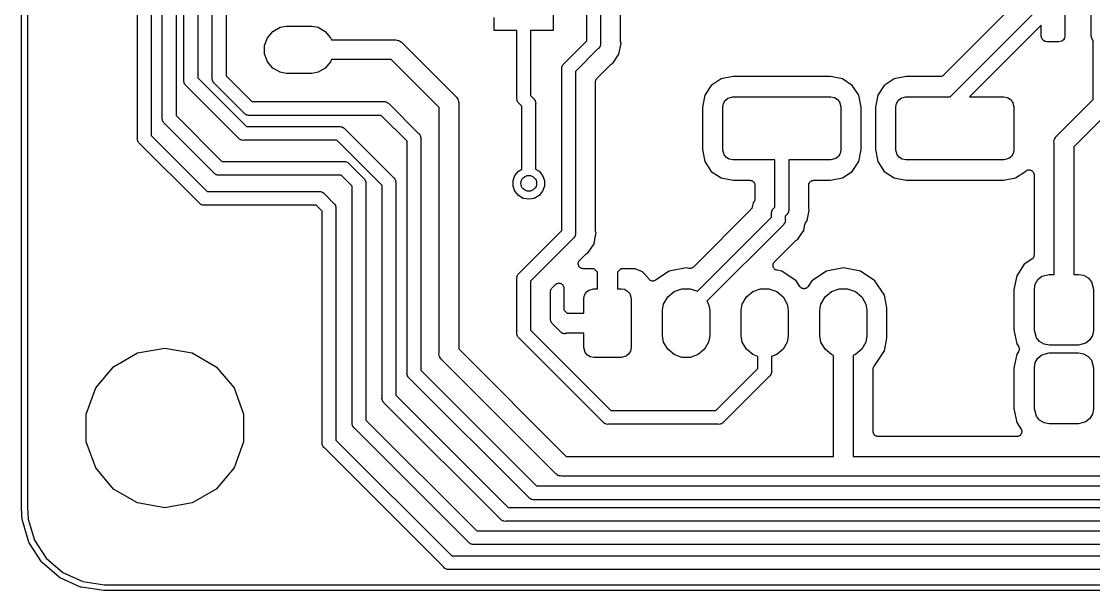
# Model space of a CAD drawing. Extents: x 51.7 to 143, y -96 to -37.9.
# Drawn here: x 51.74 to 79.01, y -95.96 to -81.48 of the extents above; entities that cross this region are included whole.
import ezdxf

# ---------------------------------------------------------------- set-up
doc = ezdxf.new("R2010")
doc.units = 0
doc.header["$MEASUREMENT"] = 0
doc.layers.add('BLACK', color=7, linetype='CONTINUOUS')

msp = doc.modelspace()

# ---------------------------------------------------------------- linework, layer by layer
at = {"layer": 'BLACK', "linetype": 'CONTINUOUS'}
for p, q in [((51.741, -93.8596), (51.741, -40.2524)), ((51.891, -40.2639), (51.891, -93.8502)), ((55.324, -83.9394), (55.324, -66.5278)), ((55.674, -66.5278), (55.674, -83.8745)), ((55.874, -82.9812), (55.874, -69.9426)), ((56.224, -70.0075), (56.224, -82.9164)), ((55.039, -71.1276), (55.039, -84.3825)), ((54.689, -84.4474), (54.689, -71.1925)), ((56.594, -82.9234), (56.594, -72.7146)), ((56.944, -72.7795), (56.944, -82.8585)), ((66.469, -80.3986), (66.469, -82.0344)), ((78.278, -80.201), (78.278, -81.851)), ((78.948, -81.851), (78.948, -80.201)), ((65.266, -80.556), (65.266, -81.706)), ((66.119, -81.9695), (66.119, -80.4635)), ((66.977, -81.9622), (66.977, -81.139)), ((76.9223, -81.1158), (75.1947, -82.8434)), ((75.3607, -83.3959), (77.678, -81.0785)), ((63.766, -81.706), (63.766, -81.381)), ((57.9984, -81.8944), (58.1344, -81.7323)), ((58.1344, -81.7323), (58.3176, -81.6265)), ((58.3176, -81.6265), (58.4735, -81.599)), ((58.4735, -81.599), (59.1285, -81.599)), ((59.1285, -81.599), (59.2844, -81.6265)), ((59.2844, -81.6265), (59.4676, -81.7323)), ((59.4676, -81.7323), (59.6036, -81.8944)), ((64.341, -81.706), (63.766, -81.706)), ((64.341, -83.4314), (64.341, -81.706)), ((65.266, -81.706), (64.691, -81.706)), ((64.691, -81.706), (64.691, -83.3665)), ((77.678, -81.5735), (75.8505, -83.401)), ((77.678, -81.851), (77.678, -81.5735)), ((57.926, -82.0932), (57.9984, -81.8944)), ((59.6036, -81.8944), (59.6235, -81.949)), ((59.6235, -81.949), (61.2331, -81.949)), ((61.2331, -81.949), (61.2661, -81.9461)), ((61.2661, -81.9461), (61.2982, -81.9547)), ((61.2982, -81.9547), (61.3308, -81.9605)), ((61.3308, -81.9605), (61.3405, -81.966)), ((61.3405, -81.966), (61.3513, -81.9689)), ((61.3513, -81.9689), (61.3784, -81.9879)), ((61.3784, -81.9879), (61.4072, -82.0045)), ((61.4072, -82.0045), (61.4285, -82.0299)), ((61.4285, -82.0299), (62.7801, -83.3815)), ((65.5407, -82.5479), (66.119, -81.9695)), ((66.471, -82.0575), (66.465, -82.0799)), ((66.469, -82.0344), (66.471, -82.0575)), ((66.9374, -82.3085), (66.9904, -82.042)), ((66.9792, -81.9745), (66.977, -81.9622)), ((66.9794, -81.987), (66.9792, -81.9745)), ((66.9904, -82.042), (66.9794, -81.987)), ((77.6981, -81.926), (77.678, -81.851)), ((77.7316, -81.9659), (77.6981, -81.926)), ((77.7767, -81.992), (77.7316, -81.9659)), ((77.828, -82.001), (77.7767, -81.992)), ((78.128, -82.001), (77.828, -82.001)), ((78.203, -81.9809), (78.128, -82.001)), ((78.2429, -81.9474), (78.203, -81.9809)), ((78.269, -81.9023), (78.2429, -81.9474)), ((78.278, -81.851), (78.269, -81.9023)), ((78.9681, -81.926), (78.948, -81.851)), ((78.998, -81.9616), (78.9681, -81.926)), ((78.998, -83.4624), (78.998, -81.9616)), ((57.926, -82.3048), (57.926, -82.0932)), ((57.9984, -82.5036), (57.926, -82.3048)), ((66.4123, -82.1711), (65.834, -82.7495)), ((66.4301, -82.1562), (66.4123, -82.1711)), ((66.4417, -82.1361), (66.4301, -82.1562)), ((66.455, -82.1171), (66.4417, -82.1361)), ((66.4571, -82.1095), (66.455, -82.1171)), ((66.461, -82.1028), (66.4571, -82.1095)), ((66.465, -82.0799), (66.461, -82.1028)), ((66.9024, -82.3608), (66.9374, -82.3085)), ((58.1344, -82.6657), (57.9984, -82.5036)), ((59.6036, -82.5036), (59.4676, -82.6657)), ((59.6235, -82.449), (59.6036, -82.5036)), ((61.1404, -82.449), (59.6235, -82.449)), ((62.361, -83.6696), (61.1404, -82.449)), ((65.492, -82.6162), (65.4959, -82.6095)), ((65.4959, -82.6095), (65.498, -82.6019)), ((65.498, -82.6019), (65.5113, -82.5829)), ((65.5113, -82.5829), (65.5229, -82.5628)), ((65.5229, -82.5628), (65.5407, -82.5479)), ((66.3792, -82.9227), (66.7205, -82.5814)), ((66.7205, -82.5814), (66.7308, -82.5742)), ((66.7308, -82.5742), (66.7398, -82.5656)), ((66.7398, -82.5656), (66.7864, -82.5344)), ((66.7864, -82.5344), (66.9024, -82.3608)), ((66.9024, -82.3608), (66.9024, -82.3608)), ((56.944, -82.8585), (57.6035, -83.518)), ((58.3176, -82.7715), (58.1344, -82.6657)), ((58.4735, -82.799), (58.3176, -82.7715)), ((59.1285, -82.799), (58.4735, -82.799)), ((59.2844, -82.7715), (59.1285, -82.799)), ((59.4676, -82.6657), (59.2844, -82.7715)), ((65.482, -82.6615), (65.488, -82.6391)), ((65.484, -82.6846), (65.482, -82.6615)), ((65.484, -86.7955), (65.484, -82.6846)), ((65.488, -82.6391), (65.492, -82.6162)), ((65.834, -82.7495), (65.834, -86.8604)), ((69.8415, -82.8806), (69.5351, -82.9415)), ((72.3165, -82.8806), (69.8415, -82.8806)), ((72.6229, -82.9415), (72.3165, -82.8806)), ((74.2415, -82.8806), (73.9351, -82.9415)), ((75.1049, -82.8806), (74.2415, -82.8806)), ((75.1104, -82.8796), (75.1049, -82.8806)), ((75.116, -82.8801), (75.1104, -82.8796)), ((75.132, -82.8758), (75.116, -82.8801)), ((75.1484, -82.8729), (75.132, -82.8758)), ((75.1532, -82.8701), (75.1484, -82.8729)), ((75.1586, -82.8687), (75.1532, -82.8701)), ((75.1722, -82.8591), (75.1586, -82.8687)), ((75.1866, -82.8508), (75.1722, -82.8591)), ((75.1902, -82.8466), (75.1866, -82.8508)), ((75.1947, -82.8434), (75.1902, -82.8466)), ((55.872, -83.0043), (55.874, -82.9812)), ((55.878, -83.0267), (55.872, -83.0043)), ((55.882, -83.0496), (55.878, -83.0267)), ((55.8859, -83.0564), (55.882, -83.0496)), ((55.888, -83.0639), (55.8859, -83.0564)), ((55.9013, -83.083), (55.888, -83.0639)), ((55.9129, -83.1031), (55.9013, -83.083)), ((55.9307, -83.118), (55.9129, -83.1031)), ((57.259, -84.4463), (55.9307, -83.118)), ((56.224, -82.9164), (57.4607, -84.153)), ((56.592, -82.9465), (56.594, -82.9234)), ((56.598, -82.9689), (56.592, -82.9465)), ((56.602, -82.9918), (56.598, -82.9689)), ((56.6059, -82.9985), (56.602, -82.9918)), ((56.608, -83.0061), (56.6059, -82.9985)), ((56.6213, -83.0251), (56.608, -83.0061)), ((56.6329, -83.0452), (56.6213, -83.0251)), ((56.6507, -83.0601), (56.6329, -83.0452)), ((57.4019, -83.8113), (56.6507, -83.0601)), ((66.342, -83.0125), (66.343, -83.007)), ((66.342, -86.7882), (66.342, -83.0125)), ((66.3425, -83.0014), (66.3468, -82.9854)), ((66.343, -83.007), (66.3425, -83.0014)), ((66.3468, -82.9854), (66.3497, -82.9691)), ((66.3497, -82.9691), (66.3525, -82.9642)), ((66.3525, -82.9642), (66.3539, -82.9588)), ((66.3539, -82.9588), (66.3634, -82.9453)), ((66.3634, -82.9453), (66.3717, -82.9309)), ((66.3717, -82.9309), (66.376, -82.9273)), ((66.376, -82.9273), (66.3792, -82.9227)), ((69.286, -83.108), (69.1195, -83.3571)), ((69.5351, -82.9415), (69.286, -83.108)), ((72.872, -83.108), (72.6229, -82.9415)), ((73.0385, -83.3571), (72.872, -83.108)), ((73.686, -83.108), (73.5195, -83.3571)), ((73.9351, -82.9415), (73.686, -83.108)), ((62.7801, -83.3815), (62.8055, -83.4028)), ((62.8055, -83.4028), (62.822, -83.4315)), ((62.822, -83.4315), (62.8411, -83.4587)), ((64.339, -83.4545), (64.341, -83.4314)), ((64.691, -83.3665), (64.7613, -83.4369)), ((69.1195, -83.3571), (69.0586, -83.6635)), ((69.704, -83.4345), (69.829, -83.401)), ((69.829, -83.401), (72.329, -83.401)), ((72.329, -83.401), (72.4145, -83.4161)), ((72.4145, -83.4161), (72.4897, -83.4595)), ((73.0994, -83.6635), (73.0385, -83.3571)), ((73.5195, -83.3571), (73.4586, -83.6635)), ((74.104, -83.4345), (74.229, -83.401)), ((74.229, -83.401), (75.3545, -83.401)), ((75.3545, -83.401), (75.3607, -83.3959)), ((75.8505, -83.401), (76.729, -83.401)), ((76.729, -83.401), (76.8145, -83.4161)), ((76.8145, -83.4161), (76.8897, -83.4595)), ((57.6035, -83.518), (60.9524, -83.518)), ((60.9524, -83.518), (60.9755, -83.516)), ((60.9755, -83.516), (60.9979, -83.522)), ((60.9979, -83.522), (61.0208, -83.526)), ((61.0208, -83.526), (61.0275, -83.5299)), ((61.0275, -83.5299), (61.0351, -83.532)), ((61.0351, -83.532), (61.0541, -83.5453)), ((61.0541, -83.5453), (61.0742, -83.5569)), ((61.0742, -83.5569), (61.0891, -83.5747)), ((61.0891, -83.5747), (61.8403, -84.3259)), ((62.361, -89.9051), (62.361, -83.6696)), ((62.8411, -83.4587), (62.844, -83.4695)), ((62.844, -83.4695), (62.8495, -83.4792)), ((62.8495, -83.4792), (62.8553, -83.5118)), ((62.8553, -83.5118), (62.8639, -83.5439)), ((62.8639, -83.5439), (62.861, -83.5769)), ((62.861, -83.5769), (62.861, -89.8124)), ((64.345, -83.4769), (64.339, -83.4545)), ((64.349, -83.4998), (64.345, -83.4769)), ((64.3529, -83.5065), (64.349, -83.4998)), ((64.355, -83.5141), (64.3529, -83.5065)), ((64.3683, -83.5331), (64.355, -83.5141)), ((64.3799, -83.5532), (64.3683, -83.5331)), ((64.3977, -83.5681), (64.3799, -83.5532)), ((64.468, -83.6385), (64.3977, -83.5681)), ((64.468, -85.2372), (64.468, -83.6385)), ((64.7613, -83.4369), (64.7791, -83.4518)), ((64.7791, -83.4518), (64.7907, -83.4719)), ((64.7907, -83.4719), (64.804, -83.4909)), ((64.804, -83.4909), (64.8061, -83.4985)), ((64.8061, -83.4985), (64.81, -83.5052)), ((64.81, -83.5052), (64.814, -83.5281)), ((64.814, -83.5281), (64.82, -83.5505)), ((64.82, -83.5505), (64.818, -83.5736)), ((64.818, -83.5736), (64.818, -85.2372)), ((69.0586, -83.6635), (69.0586, -84.7385)), ((69.579, -83.651), (69.5941, -83.5655)), ((69.579, -84.751), (69.579, -83.651)), ((69.5941, -83.5655), (69.6375, -83.4903)), ((69.6375, -83.4903), (69.704, -83.4345)), ((72.4897, -83.4595), (72.5455, -83.526)), ((72.5455, -83.526), (72.579, -83.651)), ((72.579, -83.651), (72.579, -84.751)), ((73.0994, -84.7385), (73.0994, -83.6635)), ((73.4586, -83.6635), (73.4586, -84.7385)), ((73.979, -83.651), (73.9941, -83.5655)), ((73.979, -84.751), (73.979, -83.651)), ((73.9941, -83.5655), (74.0375, -83.4903)), ((74.0375, -83.4903), (74.104, -83.4345)), ((76.8897, -83.4595), (76.9455, -83.526)), ((76.9455, -83.526), (76.979, -83.651)), ((76.979, -83.651), (76.979, -84.751)), ((78.0829, -84.3775), (78.998, -83.4624)), ((55.322, -83.9625), (55.324, -83.9394)), ((55.328, -83.9849), (55.322, -83.9625)), ((55.674, -83.8745), (56.8415, -85.042)), ((57.4168, -83.8291), (57.4019, -83.8113)), ((57.4369, -83.8407), (57.4168, -83.8291)), ((57.4559, -83.8541), (57.4369, -83.8407)), ((57.4635, -83.8561), (57.4559, -83.8541)), ((57.4702, -83.86), (57.4635, -83.8561)), ((57.4931, -83.864), (57.4702, -83.86)), ((57.5155, -83.87), (57.4931, -83.864)), ((57.5386, -83.868), (57.5155, -83.87)), ((60.8875, -83.868), (57.5386, -83.868)), ((61.547, -84.5275), (60.8875, -83.868)), ((79.4171, -83.7505), (78.502, -84.6656)), ((55.332, -84.0078), (55.328, -83.9849)), ((55.3359, -84.0145), (55.332, -84.0078)), ((55.338, -84.0221), (55.3359, -84.0145)), ((55.3513, -84.0411), (55.338, -84.0221)), ((55.3629, -84.0612), (55.3513, -84.0411)), ((55.3807, -84.0761), (55.3629, -84.0612)), ((56.6399, -85.3353), (55.3807, -84.0761)), ((57.4607, -84.153), (59.8252, -84.153)), ((59.8252, -84.153), (59.8483, -84.151)), ((59.8483, -84.151), (59.8707, -84.157)), ((59.8707, -84.157), (59.8936, -84.161)), ((59.8936, -84.161), (59.9004, -84.1649)), ((59.9004, -84.1649), (59.9079, -84.167)), ((59.9079, -84.167), (59.9269, -84.1803)), ((59.9269, -84.1803), (59.9471, -84.1919)), ((59.9471, -84.1919), (59.962, -84.2097)), ((59.962, -84.2097), (61.2053, -85.453)), ((54.687, -84.4705), (54.689, -84.4474)), ((54.693, -84.4929), (54.687, -84.4705)), ((54.697, -84.5158), (54.693, -84.4929)), ((54.7009, -84.5225), (54.697, -84.5158)), ((54.703, -84.5301), (54.7009, -84.5225)), ((55.039, -84.3825), (56.4605, -85.804)), ((57.2739, -84.4641), (57.259, -84.4463)), ((57.2941, -84.4757), (57.2739, -84.4641)), ((57.3131, -84.489), (57.2941, -84.4757)), ((57.3206, -84.4911), (57.3131, -84.489)), ((57.3274, -84.495), (57.3206, -84.4911)), ((57.3503, -84.499), (57.3274, -84.495)), ((57.3727, -84.505), (57.3503, -84.499)), ((57.3958, -84.503), (57.3727, -84.505)), ((59.7603, -84.503), (57.3958, -84.503)), ((60.912, -85.6547), (59.7603, -84.503)), ((61.8403, -84.3259), (61.8581, -84.3408)), ((61.8581, -84.3408), (61.8697, -84.3609)), ((61.8697, -84.3609), (61.883, -84.3799)), ((61.883, -84.3799), (61.8851, -84.3875)), ((61.8851, -84.3875), (61.889, -84.3942)), ((61.889, -84.3942), (61.893, -84.4171)), ((61.893, -84.4171), (61.899, -84.4395)), ((61.899, -84.4395), (61.897, -84.4626)), ((61.897, -84.4626), (61.897, -90.3515)), ((77.9991, -84.5399), (78.0077, -84.5078)), ((78.0077, -84.5078), (78.0135, -84.4752)), ((78.0135, -84.4752), (78.019, -84.4655)), ((78.019, -84.4655), (78.0219, -84.4547)), ((78.0219, -84.4547), (78.041, -84.4275)), ((78.041, -84.4275), (78.0575, -84.3988)), ((78.0575, -84.3988), (78.0829, -84.3775)), ((54.7163, -84.5491), (54.703, -84.5301)), ((54.7279, -84.5692), (54.7163, -84.5491)), ((54.7457, -84.5841), (54.7279, -84.5692)), ((56.2589, -86.0974), (54.7457, -84.5841)), ((61.547, -90.4164), (61.547, -84.5275)), ((69.0586, -84.7385), (69.1195, -85.0449)), ((69.6125, -84.876), (69.579, -84.751)), ((72.579, -84.751), (72.5639, -84.8365)), ((73.0385, -85.0449), (73.0994, -84.7385)), ((73.4586, -84.7385), (73.5195, -85.0449)), ((74.0125, -84.876), (73.979, -84.751)), ((76.979, -84.751), (76.9639, -84.8365)), ((78.002, -84.5729), (77.9991, -84.5399)), ((78.002, -87.3341), (78.002, -84.5729)), ((78.502, -84.6656), (78.502, -87.914)), ((56.8415, -85.042), (59.9364, -85.042)), ((59.9364, -85.042), (59.9595, -85.04)), ((59.9595, -85.04), (59.9819, -85.046)), ((59.9819, -85.046), (60.0048, -85.05)), ((60.0048, -85.05), (60.0115, -85.0539)), ((60.0115, -85.0539), (60.0191, -85.056)), ((60.0191, -85.056), (60.0381, -85.0693)), ((60.0381, -85.0693), (60.0582, -85.0809)), ((69.1195, -85.0449), (69.286, -85.294)), ((69.6683, -84.9425), (69.6125, -84.876)), ((69.7435, -84.9859), (69.6683, -84.9425)), ((69.829, -85.001), (69.7435, -84.9859)), ((70.904, -85.001), (69.829, -85.001)), ((70.904, -86.2015), (70.904, -85.001)), ((72.329, -85.001), (71.254, -85.001)), ((71.254, -85.001), (71.254, -86.2664)), ((72.454, -84.9675), (72.329, -85.001)), ((72.5205, -84.9117), (72.454, -84.9675)), ((72.5639, -84.8365), (72.5205, -84.9117)), ((72.872, -85.294), (73.0385, -85.0449)), ((73.5195, -85.0449), (73.686, -85.294)), ((74.0683, -84.9425), (74.0125, -84.876)), ((74.1435, -84.9859), (74.0683, -84.9425)), ((74.229, -85.001), (74.1435, -84.9859)), ((76.729, -85.001), (74.229, -85.001)), ((76.854, -84.9675), (76.729, -85.001)), ((76.9205, -84.9117), (76.854, -84.9675)), ((76.9639, -84.8365), (76.9205, -84.9117)), ((56.6548, -85.3531), (56.6399, -85.3353)), ((60.0582, -85.0809), (60.0731, -85.0987)), ((60.0731, -85.0987), (60.4433, -85.4689)), ((64.2912, -85.3949), (64.3819, -85.2869)), ((64.3819, -85.2869), (64.468, -85.2372)), ((64.818, -85.2372), (64.9041, -85.2869)), ((64.9041, -85.2869), (64.9948, -85.3949)), ((69.286, -85.294), (69.5351, -85.4605)), ((72.6229, -85.4605), (72.872, -85.294)), ((73.686, -85.294), (73.9351, -85.4605)), ((77.0229, -85.4605), (77.2848, -85.2855)), ((77.2848, -85.2855), (77.2919, -85.2781)), ((77.2919, -85.2781), (77.2982, -85.275)), ((77.2982, -85.275), (77.3035, -85.2705)), ((77.3035, -85.2705), (77.3178, -85.2653)), ((77.3178, -85.2653), (77.3315, -85.2585)), ((77.3315, -85.2585), (77.3384, -85.2578)), ((77.3384, -85.2578), (77.3449, -85.2554)), ((77.3449, -85.2554), (77.3602, -85.2554)), ((77.3602, -85.2554), (77.3753, -85.2537)), ((77.3753, -85.2537), (77.3821, -85.2554)), ((77.3821, -85.2554), (77.3891, -85.2554)), ((77.3891, -85.2554), (77.4034, -85.2606)), ((77.4034, -85.2606), (77.4181, -85.2642)), ((77.4181, -85.2642), (77.4239, -85.2681)), ((77.4239, -85.2681), (77.4305, -85.2705)), ((77.4305, -85.2705), (77.4422, -85.2803)), ((77.4422, -85.2803), (77.4548, -85.2887)), ((77.4548, -85.2887), (77.4589, -85.2944)), ((77.4589, -85.2944), (77.4643, -85.2988)), ((77.4643, -85.2988), (77.4719, -85.312)), ((77.4719, -85.312), (77.4809, -85.3243)), ((77.4809, -85.3243), (77.4829, -85.331)), ((77.4829, -85.331), (77.4863, -85.337)), ((77.4863, -85.337), (77.489, -85.352)), ((56.6749, -85.3647), (56.6548, -85.3531)), ((56.6939, -85.378), (56.6749, -85.3647)), ((56.7015, -85.3801), (56.6939, -85.378)), ((56.7082, -85.384), (56.7015, -85.3801)), ((56.7311, -85.388), (56.7082, -85.384)), ((56.7535, -85.394), (56.7311, -85.388)), ((56.7766, -85.392), (56.7535, -85.394)), ((59.8715, -85.392), (56.7766, -85.392)), ((60.15, -85.6705), (59.8715, -85.392)), ((60.4433, -85.4689), (60.4611, -85.4838)), ((60.4611, -85.4838), (60.4727, -85.5039)), ((60.4727, -85.5039), (60.486, -85.5229)), ((60.486, -85.5229), (60.4881, -85.5305)), ((60.4881, -85.5305), (60.492, -85.5372)), ((60.492, -85.5372), (60.496, -85.5601)), ((60.496, -85.5601), (60.502, -85.5825)), ((60.502, -85.5825), (60.5, -85.6056)), ((60.5, -85.6056), (60.5, -91.6215)), ((61.2053, -85.453), (61.2231, -85.4679)), ((61.2231, -85.4679), (61.2347, -85.4881)), ((61.2347, -85.4881), (61.248, -85.5071)), ((61.248, -85.5071), (61.2501, -85.5146)), ((61.2501, -85.5146), (61.254, -85.5214)), ((61.254, -85.5214), (61.258, -85.5443)), ((61.258, -85.5443), (61.264, -85.5667)), ((61.264, -85.5667), (61.262, -85.5898)), ((61.262, -85.5898), (61.262, -90.9865)), ((64.243, -85.5275), (64.2912, -85.3949)), ((64.243, -85.6685), (64.243, -85.5275)), ((64.9948, -85.3949), (65.043, -85.5275)), ((65.043, -85.5275), (65.043, -85.6685)), ((69.5351, -85.4605), (69.8415, -85.5214)), ((69.8415, -85.5214), (70.269, -85.5214)), ((70.269, -85.5214), (70.2799, -85.5234)), ((70.2799, -85.5234), (70.2911, -85.5234)), ((70.2911, -85.5234), (70.3015, -85.5272)), ((70.3015, -85.5272), (70.3124, -85.5291)), ((70.3124, -85.5291), (70.3221, -85.5347)), ((70.3221, -85.5347), (70.3325, -85.5385)), ((70.3325, -85.5385), (70.341, -85.5456)), ((70.341, -85.5456), (70.3506, -85.5512)), ((70.3506, -85.5512), (70.3578, -85.5597)), ((70.3578, -85.5597), (70.3663, -85.5668)), ((70.3663, -85.5668), (70.3718, -85.5764)), ((70.3718, -85.5764), (70.379, -85.5849)), ((70.379, -85.5849), (70.3828, -85.5954)), ((70.3828, -85.5954), (70.3883, -85.605)), ((70.3883, -85.605), (70.3903, -85.6159)), ((71.7677, -85.6159), (71.7697, -85.605)), ((71.7697, -85.605), (71.7752, -85.5954)), ((71.7752, -85.5954), (71.779, -85.5849)), ((71.779, -85.5849), (71.7862, -85.5764)), ((71.7862, -85.5764), (71.7917, -85.5668)), ((71.7917, -85.5668), (71.8002, -85.5597)), ((71.8002, -85.5597), (71.8074, -85.5512)), ((71.8074, -85.5512), (71.817, -85.5456)), ((71.817, -85.5456), (71.8255, -85.5385)), ((71.8255, -85.5385), (71.8359, -85.5347)), ((71.8359, -85.5347), (71.8456, -85.5291)), ((71.8456, -85.5291), (71.8565, -85.5272)), ((71.8565, -85.5272), (71.8669, -85.5234)), ((71.8669, -85.5234), (71.8781, -85.5234)), ((71.8781, -85.5234), (71.889, -85.5214)), ((71.889, -85.5214), (72.3165, -85.5214)), ((72.3165, -85.5214), (72.6229, -85.4605)), ((73.9351, -85.4605), (74.2415, -85.5214)), ((74.2415, -85.5214), (76.7165, -85.5214)), ((76.7165, -85.5214), (77.0229, -85.4605)), ((77.489, -85.352), (77.4932, -85.3666)), ((77.4932, -85.3666), (77.4928, -85.3736)), ((77.4928, -85.3736), (77.494, -85.3805)), ((77.494, -85.3805), (77.494, -87.2688)), ((56.4605, -85.804), (59.3014, -85.804)), ((59.3014, -85.804), (59.3245, -85.802)), ((59.3245, -85.802), (59.3469, -85.808)), ((59.3469, -85.808), (59.3698, -85.812)), ((59.3698, -85.812), (59.3765, -85.8159)), ((59.3765, -85.8159), (59.3841, -85.818)), ((59.3841, -85.818), (59.4031, -85.8313)), ((59.4031, -85.8313), (59.4232, -85.8429)), ((59.4232, -85.8429), (59.4381, -85.8607)), ((59.4381, -85.8607), (59.6813, -86.1039)), ((60.15, -91.6864), (60.15, -85.6705)), ((60.912, -91.0514), (60.912, -85.6547)), ((64.2912, -85.8011), (64.243, -85.6685)), ((64.3819, -85.9091), (64.2912, -85.8011)), ((64.9948, -85.8011), (64.9041, -85.9091)), ((65.043, -85.6685), (64.9948, -85.8011)), ((70.3903, -85.6159), (70.3941, -85.6264)), ((70.3941, -85.6264), (70.3941, -85.6375)), ((70.3941, -85.6375), (70.396, -85.6484)), ((70.396, -85.6484), (70.396, -85.9856)), ((71.762, -85.6484), (71.7639, -85.6375)), ((71.762, -86.1942), (71.762, -85.6484)), ((71.7639, -85.6264), (71.7677, -85.6159)), ((71.7639, -85.6375), (71.7639, -85.6264)), ((56.2738, -86.1151), (56.2589, -86.0974)), ((56.2939, -86.1267), (56.2738, -86.1151)), ((56.3129, -86.14), (56.2939, -86.1267)), ((56.3205, -86.1421), (56.3129, -86.14)), ((56.3272, -86.146), (56.3205, -86.1421)), ((56.3501, -86.15), (56.3272, -86.146)), ((56.3725, -86.156), (56.3501, -86.15)), ((56.3956, -86.154), (56.3725, -86.156)), ((59.2365, -86.154), (56.3956, -86.154)), ((59.388, -86.3055), (59.2365, -86.154)), ((59.6813, -86.1039), (59.6991, -86.1188)), ((59.6991, -86.1188), (59.7107, -86.1389)), ((59.7107, -86.1389), (59.724, -86.1579)), ((59.724, -86.1579), (59.7261, -86.1655)), ((64.5041, -85.9797), (64.3819, -85.9091)), ((64.643, -86.0042), (64.5041, -85.9797)), ((64.7819, -85.9797), (64.643, -86.0042)), ((64.9041, -85.9091), (64.7819, -85.9797)), ((70.3496, -86.0935), (70.3288, -86.198)), ((70.3746, -86.0561), (70.3496, -86.0935)), ((70.3807, -86.0422), (70.3746, -86.0561)), ((70.3883, -86.029), (70.3807, -86.0422)), ((70.3896, -86.0221), (70.3883, -86.029)), ((70.3924, -86.0158), (70.3896, -86.0221)), ((70.3934, -86.0006), (70.3924, -86.0158)), ((70.396, -85.9856), (70.3934, -86.0006)), ((59.388, -92.1944), (59.388, -86.3055)), ((59.7261, -86.1655), (59.73, -86.1722)), ((59.73, -86.1722), (59.734, -86.1951)), ((59.734, -86.1951), (59.74, -86.2175)), ((59.74, -86.2175), (59.738, -86.2406)), ((59.738, -86.2406), (59.738, -92.1295)), ((70.2941, -86.263), (68.8286, -87.7285)), ((70.3028, -86.2505), (70.2941, -86.263)), ((70.3129, -86.2391), (70.3028, -86.2505)), ((70.3154, -86.2326), (70.3129, -86.2391)), ((70.3194, -86.2269), (70.3154, -86.2326)), ((70.3233, -86.2122), (70.3194, -86.2269)), ((70.3288, -86.198), (70.3233, -86.2122)), ((70.816, -86.3445), (70.822, -86.3221)), ((70.818, -86.3676), (70.816, -86.3445)), ((70.818, -86.4575), (70.818, -86.3676)), ((70.822, -86.3221), (70.826, -86.2992)), ((70.826, -86.2992), (70.8299, -86.2925)), ((70.8299, -86.2925), (70.832, -86.2849)), ((70.832, -86.2849), (70.8453, -86.2659)), ((70.8453, -86.2659), (70.8569, -86.2458)), ((70.8569, -86.2458), (70.8747, -86.2309)), ((70.8747, -86.2309), (70.904, -86.2015)), ((71.1973, -86.4031), (71.168, -86.4325)), ((71.168, -86.4325), (71.168, -86.5224)), ((71.2151, -86.3882), (71.1973, -86.4031)), ((71.2267, -86.3681), (71.2151, -86.3882)), ((71.24, -86.3491), (71.2267, -86.3681)), ((71.2421, -86.3415), (71.24, -86.3491)), ((71.246, -86.3348), (71.2421, -86.3415)), ((71.25, -86.3119), (71.246, -86.3348)), ((71.256, -86.2895), (71.25, -86.3119)), ((71.254, -86.2664), (71.256, -86.2895)), ((71.7224, -86.5405), (71.7644, -86.329)), ((71.7642, -86.2065), (71.762, -86.1942)), ((71.7644, -86.219), (71.7642, -86.2065)), ((71.7754, -86.274), (71.7644, -86.219)), ((71.7644, -86.329), (71.7754, -86.274)), ((71.7644, -86.329), (71.7644, -86.329)), ((68.9307, -88.3448), (70.818, -86.4575)), ((71.1113, -86.6591), (69.1738, -88.5967)), ((71.1291, -86.6442), (71.1113, -86.6591)), ((71.1407, -86.6241), (71.1291, -86.6442)), ((71.154, -86.6051), (71.1407, -86.6241)), ((71.1561, -86.5975), (71.154, -86.6051)), ((71.16, -86.5908), (71.1561, -86.5975)), ((71.164, -86.5679), (71.16, -86.5908)), ((71.17, -86.5455), (71.164, -86.5679)), ((71.168, -86.5224), (71.17, -86.5455)), ((71.6364, -86.7965), (71.6675, -86.64)), ((71.6675, -86.64), (71.6685, -86.6374)), ((71.6685, -86.6374), (71.6687, -86.6346)), ((71.6687, -86.6346), (71.6765, -86.6169)), ((71.6765, -86.6169), (71.6835, -86.5989)), ((71.6835, -86.5989), (71.6853, -86.5968)), ((71.6853, -86.5968), (71.6865, -86.5942)), ((71.6865, -86.5942), (71.7224, -86.5405)), ((64.3977, -87.8819), (65.484, -86.7955)), ((65.8067, -86.9621), (65.7951, -86.9822)), ((65.82, -86.9431), (65.8067, -86.9621)), ((65.8221, -86.9355), (65.82, -86.9431)), ((65.826, -86.9288), (65.8221, -86.9355)), ((65.83, -86.9059), (65.826, -86.9288)), ((65.836, -86.8835), (65.83, -86.9059)), ((65.834, -86.8604), (65.836, -86.8835)), ((66.3024, -87.1345), (66.3444, -86.923)), ((66.3442, -86.8005), (66.342, -86.7882)), ((66.3444, -86.813), (66.3442, -86.8005)), ((66.3554, -86.868), (66.3444, -86.813)), ((66.3444, -86.923), (66.3554, -86.868)), ((66.3444, -86.923), (66.3444, -86.923)), ((71.4854, -87.0224), (71.5729, -86.8915)), ((71.5729, -86.8915), (71.6364, -86.7965)), ((71.5729, -86.8915), (71.5729, -86.8915)), ((65.7773, -86.9971), (64.691, -88.0835)), ((65.7951, -86.9822), (65.7773, -86.9971)), ((66.1514, -87.3604), (66.3024, -87.1345)), ((70.8918, -87.5971), (71.4195, -87.0694)), ((71.4195, -87.0694), (71.4298, -87.0622)), ((71.4298, -87.0622), (71.4388, -87.0536)), ((71.4388, -87.0536), (71.4854, -87.0224)), ((65.9387, -87.5542), (66.0855, -87.4074)), ((66.0855, -87.4074), (66.0958, -87.4002)), ((66.0958, -87.4002), (66.1048, -87.3916)), ((66.1048, -87.3916), (66.1514, -87.3604)), ((77.4505, -87.5169), (77.4376, -87.5293)), ((77.4643, -87.5054), (77.4505, -87.5169)), ((77.4664, -87.5017), (77.4643, -87.5054)), ((77.4694, -87.4988), (77.4664, -87.5017)), ((77.4774, -87.4827), (77.4694, -87.4988)), ((77.4863, -87.4672), (77.4774, -87.4827)), ((77.4871, -87.463), (77.4863, -87.4672)), ((77.4889, -87.4593), (77.4871, -87.463)), ((77.4909, -87.4414), (77.4889, -87.4593)), ((77.494, -87.4237), (77.4909, -87.4414)), ((77.494, -87.2688), (77.494, -87.2688)), ((77.494, -87.2688), (77.494, -87.4237)), ((78.002, -87.914), (78.002, -87.3341)), ((78.002, -87.3341), (78.002, -87.3341)), ((65.902, -87.6329), (65.9034, -87.6275)), ((65.9034, -87.6495), (65.902, -87.6329)), ((65.9034, -87.6219), (65.9091, -87.6064)), ((65.9034, -87.6275), (65.9034, -87.6219)), ((65.9034, -87.6661), (65.9034, -87.6495)), ((65.9054, -87.6713), (65.9034, -87.6661)), ((65.9058, -87.6769), (65.9054, -87.6713)), ((65.9129, -87.6919), (65.9058, -87.6769)), ((65.9091, -87.6064), (65.9134, -87.5903)), ((65.9185, -87.7075), (65.9129, -87.6919)), ((65.9134, -87.5903), (65.9166, -87.5858)), ((65.9166, -87.5858), (65.9185, -87.5805)), ((65.9185, -87.5805), (65.9292, -87.5678)), ((65.9221, -87.7118), (65.9185, -87.7075)), ((65.9245, -87.7168), (65.9221, -87.7118)), ((65.9362, -87.7286), (65.9245, -87.7168)), ((65.9292, -87.5678), (65.9387, -87.5542)), ((65.9469, -87.7413), (65.9362, -87.7286)), ((65.9517, -87.7441), (65.9469, -87.7413)), ((65.9557, -87.748), (65.9517, -87.7441)), ((65.9707, -87.755), (65.9557, -87.748)), ((65.9851, -87.7633), (65.9707, -87.755)), ((65.9906, -87.7643), (65.9851, -87.7633)), ((65.9956, -87.7667), (65.9906, -87.7643)), ((66.0122, -87.7681), (65.9956, -87.7667)), ((66.0285, -87.771), (66.0122, -87.7681)), ((66.3056, -87.771), (66.0285, -87.771)), ((66.39, -87.8554), (66.3056, -87.771)), ((66.9824, -87.771), (66.898, -87.8554)), ((67.345, -87.771), (66.9824, -87.771)), ((67.5318, -87.8483), (67.345, -87.771)), ((68.644, -87.7493), (68.2117, -87.8353)), ((68.714, -87.7632), (68.644, -87.7493)), ((68.732, -87.7636), (68.714, -87.7632)), ((68.7499, -87.7652), (68.732, -87.7636)), ((68.7539, -87.7641), (68.7499, -87.7652)), ((68.7581, -87.7642), (68.7539, -87.7641)), ((68.7752, -87.7584), (68.7581, -87.7642)), ((68.7925, -87.7538), (68.7752, -87.7584)), ((68.7959, -87.7514), (68.7925, -87.7538)), ((68.7999, -87.75), (68.7959, -87.7514)), ((68.8139, -87.7388), (68.7999, -87.75)), ((68.8286, -87.7285), (68.8139, -87.7388)), ((70.8546, -87.6842), (70.8554, -87.6801)), ((70.8573, -87.7019), (70.8546, -87.6842)), ((70.855, -87.6759), (70.8597, -87.6585)), ((70.8554, -87.6801), (70.855, -87.6759)), ((70.8589, -87.7198), (70.8573, -87.7019)), ((70.8607, -87.7236), (70.8589, -87.7198)), ((70.8597, -87.6585), (70.8632, -87.6409)), ((70.8613, -87.7278), (70.8607, -87.7236)), ((70.8699, -87.7435), (70.8613, -87.7278)), ((70.8632, -87.6409), (70.8654, -87.6373)), ((70.8654, -87.6373), (70.8665, -87.6333)), ((70.8665, -87.6333), (70.8768, -87.6186)), ((70.8775, -87.7598), (70.8699, -87.7435)), ((70.8768, -87.6186), (70.8861, -87.6032)), ((70.8805, -87.7628), (70.8775, -87.7598)), ((70.8825, -87.7664), (70.8805, -87.7628)), ((70.896, -87.7783), (70.8825, -87.7664)), ((70.8861, -87.6032), (70.8893, -87.6006)), ((70.8893, -87.6006), (70.8918, -87.5971)), ((70.9087, -87.791), (70.896, -87.7783)), ((70.9125, -87.7928), (70.9087, -87.791)), ((70.9157, -87.7955), (70.9125, -87.7928)), ((70.9324, -87.802), (70.9157, -87.7955)), ((72.644, -87.7493), (72.2117, -87.8353)), ((73.0763, -87.8353), (72.644, -87.7493)), ((77.2456, -87.6576), (77.052, -87.9473)), ((77.4376, -87.5293), (77.2456, -87.6576)), ((64.339, -87.9955), (64.345, -87.9731)), ((64.341, -88.0186), (64.339, -87.9955)), ((64.341, -89.4004), (64.341, -88.0186)), ((64.345, -87.9731), (64.349, -87.9502)), ((64.349, -87.9502), (64.3529, -87.9435)), ((64.3529, -87.9435), (64.355, -87.9359)), ((64.355, -87.9359), (64.3683, -87.9169)), ((64.3683, -87.9169), (64.3799, -87.8968)), ((64.3799, -87.8968), (64.3977, -87.8819)), ((66.39, -88.279), (66.39, -87.8554)), ((66.898, -87.8554), (66.898, -88.279)), ((67.6747, -87.9912), (67.5318, -87.8483)), ((67.6813, -88.0072), (67.6747, -87.9912)), ((67.682, -88.0083), (67.6813, -88.0072)), ((67.6823, -88.0097), (67.682, -88.0083)), ((67.6938, -88.0269), (67.6823, -88.0097)), ((67.705, -88.0444), (67.6938, -88.0269)), ((67.7061, -88.0452), (67.705, -88.0444)), ((67.7068, -88.0464), (67.7061, -88.0452)), ((67.7235, -88.0586), (67.7068, -88.0464)), ((67.7399, -88.0712), (67.7235, -88.0586)), ((67.8668, -88.0657), (67.8477, -88.0736)), ((67.8679, -88.0647), (67.8668, -88.0657)), ((67.8691, -88.0642), (67.8679, -88.0647)), ((68.2117, -87.8353), (67.8691, -88.0642)), ((70.9487, -87.8096), (70.9324, -87.802)), ((70.9529, -87.81), (70.9487, -87.8096)), ((70.9568, -87.8115), (70.9529, -87.81)), ((71.0763, -87.8353), (70.9568, -87.8115)), ((71.4428, -88.0802), (71.0763, -87.8353)), ((72.2117, -87.8353), (71.8452, -88.0802)), ((73.4428, -88.0802), (73.0763, -87.8353)), ((77.052, -87.9473), (76.9816, -88.3015)), ((77.5246, -88.1607), (77.5897, -88.048)), ((77.5897, -88.048), (77.6895, -87.9642)), ((77.6895, -87.9642), (77.877, -87.914)), ((77.877, -87.914), (78.002, -87.914)), ((78.502, -87.914), (78.627, -87.914)), ((78.627, -87.914), (78.7553, -87.9366)), ((78.7553, -87.9366), (78.868, -88.0017)), ((78.868, -88.0017), (78.9518, -88.1015)), ((64.691, -88.0835), (64.691, -89.3355)), ((65.199, -88.3465), (65.2, -88.341)), ((65.1995, -88.3354), (65.2038, -88.3194)), ((65.2, -88.341), (65.1995, -88.3354)), ((65.2038, -88.3194), (65.2067, -88.3031)), ((65.2067, -88.3031), (65.2095, -88.2982)), ((65.2095, -88.2982), (65.2109, -88.2928)), ((65.2109, -88.2928), (65.2204, -88.2792)), ((65.2204, -88.2792), (65.2287, -88.2649)), ((65.2287, -88.2649), (65.233, -88.2613)), ((65.233, -88.2613), (65.2362, -88.2567)), ((65.2362, -88.2567), (65.3192, -88.1737)), ((65.3192, -88.1737), (65.3328, -88.1642)), ((65.3328, -88.1642), (65.3455, -88.1535)), ((65.3455, -88.1535), (65.3507, -88.1516)), ((65.3507, -88.1516), (65.3553, -88.1484)), ((65.3553, -88.1484), (65.3714, -88.1441)), ((65.3714, -88.1441), (65.3869, -88.1384)), ((65.3869, -88.1384), (65.3925, -88.1384)), ((65.3925, -88.1384), (65.3979, -88.137)), ((65.3979, -88.137), (65.4145, -88.1384)), ((65.4145, -88.1384), (65.4311, -88.1384)), ((65.4311, -88.1384), (65.4363, -88.1404)), ((65.4363, -88.1404), (65.4419, -88.1408)), ((65.4419, -88.1408), (65.4569, -88.1479)), ((65.4569, -88.1479), (65.4725, -88.1535)), ((65.4725, -88.1535), (65.4768, -88.1571)), ((65.4768, -88.1571), (65.4818, -88.1595)), ((65.4818, -88.1595), (65.4936, -88.1712)), ((65.4936, -88.1712), (65.5063, -88.1819)), ((65.5063, -88.1819), (65.5091, -88.1867)), ((65.5091, -88.1867), (65.513, -88.1907)), ((65.513, -88.1907), (65.52, -88.2057)), ((65.52, -88.2057), (65.5283, -88.2201)), ((65.5283, -88.2201), (65.5293, -88.2256)), ((65.5293, -88.2256), (65.5317, -88.2306)), ((65.5317, -88.2306), (65.5331, -88.2472)), ((65.5331, -88.2472), (65.536, -88.2635)), ((65.536, -88.2635), (65.536, -88.8156)), ((66.1025, -88.3683), (66.169, -88.3125)), ((66.169, -88.3125), (66.294, -88.279)), ((66.294, -88.279), (66.39, -88.279)), ((66.898, -88.279), (66.994, -88.279)), ((66.994, -88.279), (67.0795, -88.2941)), ((67.0795, -88.2941), (67.1547, -88.3375)), ((67.1547, -88.3375), (67.2105, -88.404)), ((67.7413, -88.0716), (67.7399, -88.0712)), ((67.7424, -88.0725), (67.7413, -88.0716)), ((67.7623, -88.0783), (67.7424, -88.0725)), ((67.782, -88.0845), (67.7623, -88.0783)), ((67.7834, -88.0844), (67.782, -88.0845)), ((67.7848, -88.0848), (67.7834, -88.0844)), ((67.8054, -88.0835), (67.7848, -88.0848)), ((67.8261, -88.0826), (67.8054, -88.0835)), ((67.8274, -88.082), (67.8261, -88.0826)), ((67.8288, -88.0819), (67.8274, -88.082)), ((67.8477, -88.0736), (67.8288, -88.0819)), ((68.3394, -88.3514), (68.5382, -88.279)), ((68.5382, -88.279), (68.7498, -88.279)), ((68.7498, -88.279), (68.9307, -88.3448)), ((70.3394, -88.3514), (70.5382, -88.279)), ((70.5382, -88.279), (70.7498, -88.279)), ((70.7498, -88.279), (70.9486, -88.3514)), ((71.5384, -88.2232), (71.4428, -88.0802)), ((71.548, -88.2332), (71.5384, -88.2232)), ((71.5562, -88.2444), (71.548, -88.2332)), ((71.5631, -88.249), (71.5562, -88.2444)), ((71.5689, -88.2551), (71.5631, -88.249)), ((71.5813, -88.2612), (71.5689, -88.2551)), ((71.5929, -88.2689), (71.5813, -88.2612)), ((71.601, -88.2709), (71.5929, -88.2689)), ((71.6085, -88.2746), (71.601, -88.2709)), ((71.6222, -88.2761), (71.6085, -88.2746)), ((71.6357, -88.2794), (71.6222, -88.2761)), ((71.644, -88.2785), (71.6357, -88.2794)), ((71.6523, -88.2794), (71.644, -88.2785)), ((71.6658, -88.2761), (71.6523, -88.2794)), ((71.6795, -88.2746), (71.6658, -88.2761)), ((71.687, -88.2709), (71.6795, -88.2746)), ((71.6951, -88.2689), (71.687, -88.2709)), ((71.7067, -88.2612), (71.6951, -88.2689)), ((71.7191, -88.2551), (71.7067, -88.2612)), ((71.7249, -88.249), (71.7191, -88.2551)), ((71.7318, -88.2444), (71.7249, -88.249)), ((71.74, -88.2332), (71.7318, -88.2444)), ((71.7496, -88.2232), (71.74, -88.2332)), ((71.8452, -88.0802), (71.7496, -88.2232)), ((72.3394, -88.3514), (72.5382, -88.279)), ((72.5382, -88.279), (72.7498, -88.279)), ((72.7498, -88.279), (72.9486, -88.3514)), ((73.6877, -88.4467), (73.4428, -88.0802)), ((76.9816, -88.3015), (76.9816, -89.3265)), ((77.502, -88.289), (77.5246, -88.1607)), ((77.502, -89.339), (77.502, -88.289)), ((78.9518, -88.1015), (79.002, -88.289)), ((79.002, -88.289), (79.002, -89.339)), ((65.199, -89.0725), (65.199, -88.3465)), ((66.044, -88.529), (66.0591, -88.4435)), ((66.044, -88.9), (66.044, -88.529)), ((66.0591, -88.4435), (66.1025, -88.3683)), ((67.2105, -88.404), (67.244, -88.529)), ((67.244, -88.529), (67.244, -89.779)), ((68.0715, -88.6706), (68.1773, -88.4874)), ((68.1773, -88.4874), (68.3394, -88.3514)), ((69.1738, -88.5967), (69.2165, -88.6706)), ((70.0715, -88.6706), (70.1773, -88.4874)), ((70.1773, -88.4874), (70.3394, -88.3514)), ((70.9486, -88.3514), (71.1107, -88.4874)), ((71.1107, -88.4874), (71.2165, -88.6706)), ((72.0715, -88.6706), (72.1773, -88.4874)), ((72.1773, -88.4874), (72.3394, -88.3514)), ((72.9486, -88.3514), (73.1107, -88.4874)), ((73.1107, -88.4874), (73.2165, -88.6706)), ((73.752, -88.7699), (73.6877, -88.4467)), ((65.536, -88.8156), (65.6204, -88.9)), ((68.044, -88.8265), (68.0715, -88.6706)), ((68.044, -89.4815), (68.044, -88.8265)), ((69.2165, -88.6706), (69.244, -88.8265)), ((69.244, -88.8265), (69.244, -89.4815)), ((70.044, -88.8265), (70.0715, -88.6706)), ((70.044, -89.4815), (70.044, -88.8265)), ((71.2165, -88.6706), (71.244, -88.8265)), ((71.244, -88.8265), (71.244, -89.4815)), ((72.044, -88.8265), (72.0715, -88.6706)), ((72.044, -89.4815), (72.044, -88.8265)), ((73.2165, -88.6706), (73.244, -88.8265)), ((73.244, -88.8265), (73.244, -89.4815)), ((73.752, -89.5381), (73.752, -88.7699)), ((65.2, -89.078), (65.199, -89.0725)), ((65.1995, -89.0836), (65.2, -89.078)), ((65.2038, -89.0996), (65.1995, -89.0836)), ((65.2067, -89.1159), (65.2038, -89.0996)), ((65.2095, -89.1208), (65.2067, -89.1159)), ((65.2109, -89.1262), (65.2095, -89.1208)), ((65.2204, -89.1397), (65.2109, -89.1262)), ((65.2287, -89.1541), (65.2204, -89.1397)), ((65.233, -89.1577), (65.2287, -89.1541)), ((65.2362, -89.1623), (65.233, -89.1577)), ((65.6204, -88.9), (66.044, -88.9)), ((64.339, -89.4235), (64.341, -89.4004)), ((64.345, -89.4459), (64.339, -89.4235)), ((64.691, -89.3355), (66.7345, -91.379)), ((65.4613, -89.3874), (65.2362, -89.1623)), ((65.4704, -89.3938), (65.4613, -89.3874)), ((65.4783, -89.4017), (65.4704, -89.3938)), ((65.4884, -89.4063), (65.4783, -89.4017)), ((65.4975, -89.4127), (65.4884, -89.4063)), ((65.5082, -89.4156), (65.4975, -89.4127)), ((65.5183, -89.4203), (65.5082, -89.4156)), ((65.5293, -89.4213), (65.5183, -89.4203)), ((65.5401, -89.4241), (65.5293, -89.4213)), ((65.5511, -89.4232), (65.5401, -89.4241)), ((65.5622, -89.4241), (65.5511, -89.4232)), ((65.5729, -89.4213), (65.5622, -89.4241)), ((65.584, -89.4203), (65.5729, -89.4213)), ((65.5941, -89.4156), (65.584, -89.4203)), ((65.6048, -89.4127), (65.5941, -89.4156)), ((65.6115, -89.408), (65.6048, -89.4127)), ((66.044, -89.408), (65.6115, -89.408)), ((66.044, -89.779), (66.044, -89.408)), ((76.9816, -89.3265), (77.052, -89.6807)), ((77.5522, -89.5265), (77.502, -89.339)), ((79.002, -89.339), (78.9794, -89.4673)), ((64.349, -89.4688), (64.345, -89.4459)), ((64.3529, -89.4755), (64.349, -89.4688)), ((64.355, -89.4831), (64.3529, -89.4755)), ((64.3683, -89.5021), (64.355, -89.4831)), ((64.3799, -89.5222), (64.3683, -89.5021)), ((64.3977, -89.5371), (64.3799, -89.5222)), ((66.5329, -91.6723), (64.3977, -89.5371)), ((68.0715, -89.6374), (68.044, -89.4815)), ((68.1773, -89.8206), (68.0715, -89.6374)), ((69.2165, -89.6374), (69.1107, -89.8206)), ((69.244, -89.4815), (69.2165, -89.6374)), ((70.0715, -89.6374), (70.044, -89.4815)), ((70.1773, -89.8206), (70.0715, -89.6374)), ((71.2165, -89.6374), (71.1107, -89.8206)), ((71.244, -89.4815), (71.2165, -89.6374)), ((72.0715, -89.6374), (72.044, -89.4815)), ((72.1773, -89.8206), (72.0715, -89.6374)), ((73.2165, -89.6374), (73.1107, -89.8206)), ((73.244, -89.4815), (73.2165, -89.6374)), ((73.6877, -89.8613), (73.752, -89.5381)), ((77.052, -89.6807), (77.0939, -89.7434)), ((77.636, -89.6263), (77.5522, -89.5265)), ((77.7487, -89.6914), (77.636, -89.6263)), ((77.877, -89.714), (77.7487, -89.6914)), ((78.8145, -89.6638), (78.627, -89.714)), ((78.9143, -89.58), (78.8145, -89.6638)), ((78.9794, -89.4673), (78.9143, -89.58)), ((54.0856, -90.2653), (54.6964, -89.9126)), ((54.6964, -89.9126), (55.391, -89.7901)), ((55.391, -89.7901), (56.0856, -89.9126)), ((56.0856, -89.9126), (56.6964, -90.2653)), ((62.3581, -89.9381), (62.361, -89.9051)), ((62.3667, -89.9702), (62.3581, -89.9381)), ((62.3725, -90.0028), (62.3667, -89.9702)), ((62.861, -89.8124), (65.5976, -92.549)), ((66.0775, -89.904), (66.044, -89.779)), ((66.1333, -89.9705), (66.0775, -89.904)), ((66.2085, -90.0139), (66.1333, -89.9705)), ((67.1855, -89.9397), (67.119, -89.9955)), ((67.2289, -89.8645), (67.1855, -89.9397)), ((67.244, -89.779), (67.2289, -89.8645)), ((68.3394, -89.9566), (68.1773, -89.8206)), ((68.5382, -90.029), (68.3394, -89.9566)), ((68.9486, -89.9566), (68.7498, -90.029)), ((69.1107, -89.8206), (68.9486, -89.9566)), ((70.3394, -89.9566), (70.1773, -89.8206)), ((70.469, -90.0038), (70.3394, -89.9566)), ((70.9486, -89.9566), (70.819, -90.0038)), ((71.1107, -89.8206), (70.9486, -89.9566)), ((72.3394, -89.9566), (72.1773, -89.8206)), ((72.394, -89.9765), (72.3394, -89.9566)), ((72.394, -92.549), (72.394, -89.9765)), ((72.9486, -89.9566), (72.894, -89.9765)), ((72.894, -89.9765), (72.894, -92.549)), ((73.1107, -89.8206), (72.9486, -89.9566)), ((73.4364, -90.2374), (73.6877, -89.8613)), ((77.052, -89.9473), (76.9816, -90.3015)), ((77.0939, -89.8846), (77.052, -89.9473)), ((77.0939, -89.7434), (77.0973, -89.7511)), ((77.0973, -89.8769), (77.0939, -89.8846)), ((77.0973, -89.7511), (77.1022, -89.7578)), ((77.1022, -89.8702), (77.0973, -89.8769)), ((77.1022, -89.7578), (77.1061, -89.7711)), ((77.1061, -89.8569), (77.1022, -89.8702)), ((77.1061, -89.7711), (77.1117, -89.7838)), ((77.1117, -89.8442), (77.1061, -89.8569)), ((77.1117, -89.7838), (77.1122, -89.7922)), ((77.1122, -89.8358), (77.1117, -89.8442)), ((77.1122, -89.7922), (77.1146, -89.8002)), ((77.1146, -89.8278), (77.1122, -89.8358)), ((77.1146, -89.8002), (77.1137, -89.814)), ((77.1137, -89.814), (77.1146, -89.8278)), ((77.5897, -90.048), (77.6895, -89.9642)), ((77.6895, -89.9642), (77.877, -89.914)), ((78.627, -89.714), (77.877, -89.714)), ((77.877, -89.914), (78.627, -89.914)), ((78.627, -89.914), (78.7553, -89.9366)), ((78.7553, -89.9366), (78.868, -90.0017)), ((62.378, -90.0125), (62.3725, -90.0028)), ((62.3809, -90.0233), (62.378, -90.0125)), ((62.4, -90.0505), (62.3809, -90.0233)), ((62.4165, -90.0792), (62.4, -90.0505)), ((62.4419, -90.1005), (62.4165, -90.0792)), ((65.3095, -92.9681), (62.4419, -90.1005)), ((66.294, -90.029), (66.2085, -90.0139)), ((66.994, -90.029), (66.294, -90.029)), ((67.119, -89.9955), (66.994, -90.029)), ((68.7498, -90.029), (68.5382, -90.029)), ((70.469, -90.3065), (70.469, -90.0038)), ((70.819, -90.0038), (70.819, -90.3714)), ((73.4186, -90.264), (73.4266, -90.2479)), ((73.4266, -90.2479), (73.4296, -90.245)), ((73.4296, -90.245), (73.4317, -90.2413)), ((73.4317, -90.2413), (73.4364, -90.2374)), ((77.502, -90.289), (77.5246, -90.1607)), ((77.5246, -90.1607), (77.5897, -90.048)), ((78.868, -90.0017), (78.9518, -90.1015)), ((78.9518, -90.1015), (79.002, -90.289)), ((53.6322, -90.8056), (54.0856, -90.2653)), ((56.6964, -90.2653), (57.1498, -90.8056)), ((61.545, -90.4395), (61.547, -90.4164)), ((61.551, -90.4619), (61.545, -90.4395)), ((61.555, -90.4848), (61.551, -90.4619)), ((61.5589, -90.4915), (61.555, -90.4848)), ((61.561, -90.4991), (61.5589, -90.4915)), ((61.5743, -90.5181), (61.561, -90.4991)), ((61.5859, -90.5382), (61.5743, -90.5181)), ((61.897, -90.3515), (64.8425, -93.297)), ((69.3965, -91.379), (70.469, -90.3065)), ((70.7623, -90.5081), (69.5981, -91.6723)), ((70.7801, -90.4932), (70.7623, -90.5081)), ((70.7917, -90.4731), (70.7801, -90.4932)), ((70.805, -90.4541), (70.7917, -90.4731)), ((70.8071, -90.4465), (70.805, -90.4541)), ((70.811, -90.4398), (70.8071, -90.4465)), ((70.815, -90.4169), (70.811, -90.4398)), ((70.821, -90.3945), (70.815, -90.4169)), ((70.819, -90.3714), (70.821, -90.3945)), ((73.402, -90.323), (73.4051, -90.3053)), ((73.402, -91.914), (73.402, -90.323)), ((73.4051, -90.3053), (73.4071, -90.2874)), ((73.4071, -90.2874), (73.4089, -90.2837)), ((73.4089, -90.2837), (73.4097, -90.2795)), ((73.4097, -90.2795), (73.4186, -90.264)), ((76.9816, -90.3015), (76.9816, -91.3265)), ((77.502, -91.339), (77.502, -90.289)), ((79.002, -90.289), (79.002, -91.339)), ((61.6037, -90.5531), (61.5859, -90.5382)), ((64.6409, -93.5903), (61.6037, -90.5531)), ((53.391, -91.4683), (53.6322, -90.8056)), ((57.1498, -90.8056), (57.391, -91.4683)), ((60.91, -91.0745), (60.912, -91.0514)), ((61.262, -90.9865), (64.1225, -93.847)), ((60.916, -91.0969), (60.91, -91.0745)), ((60.92, -91.1198), (60.916, -91.0969)), ((60.9239, -91.1265), (60.92, -91.1198)), ((60.926, -91.1341), (60.9239, -91.1265)), ((60.9393, -91.1531), (60.926, -91.1341)), ((60.9509, -91.1732), (60.9393, -91.1531)), ((60.9687, -91.1881), (60.9509, -91.1732)), ((63.9209, -94.1404), (60.9687, -91.1881)), ((76.9816, -91.3265), (77.052, -91.6807)), ((77.5522, -91.5265), (77.502, -91.339)), ((79.002, -91.339), (78.9794, -91.4673)), ((53.391, -92.1737), (53.391, -91.4683)), ((57.391, -91.4683), (57.391, -92.1737)), ((66.7345, -91.379), (69.3965, -91.379)), ((77.636, -91.6263), (77.5522, -91.5265)), ((78.9143, -91.58), (78.8145, -91.6638)), ((78.9794, -91.4673), (78.9143, -91.58)), ((60.148, -91.7095), (60.15, -91.6864)), ((60.154, -91.7319), (60.148, -91.7095)), ((60.158, -91.7548), (60.154, -91.7319)), ((60.1619, -91.7615), (60.158, -91.7548)), ((60.164, -91.7691), (60.1619, -91.7615)), ((60.1773, -91.7881), (60.164, -91.7691)), ((60.1889, -91.8082), (60.1773, -91.7881)), ((60.2067, -91.8231), (60.1889, -91.8082)), ((63.1169, -94.7333), (60.2067, -91.8231)), ((60.5, -91.6215), (63.3185, -94.44)), ((66.5478, -91.6901), (66.5329, -91.6723)), ((66.5679, -91.7017), (66.5478, -91.6901)), ((66.5869, -91.715), (66.5679, -91.7017)), ((66.5945, -91.7171), (66.5869, -91.715)), ((66.6012, -91.721), (66.5945, -91.7171)), ((66.6241, -91.725), (66.6012, -91.721)), ((66.6465, -91.731), (66.6241, -91.725)), ((66.6696, -91.729), (66.6465, -91.731)), ((69.4614, -91.729), (66.6696, -91.729)), ((69.4845, -91.731), (69.4614, -91.729)), ((69.5069, -91.725), (69.4845, -91.731)), ((69.5298, -91.721), (69.5069, -91.725)), ((69.5365, -91.7171), (69.5298, -91.721)), ((69.5441, -91.715), (69.5365, -91.7171)), ((69.5631, -91.7017), (69.5441, -91.715)), ((69.5832, -91.6901), (69.5631, -91.7017)), ((69.5981, -91.6723), (69.5832, -91.6901)), ((77.052, -91.6807), (77.1608, -91.8435)), ((77.1608, -91.8435), (77.1624, -91.8473)), ((77.1624, -91.8473), (77.1651, -91.8505)), ((77.1651, -91.8505), (77.1713, -91.8674)), ((77.1713, -91.8674), (77.1785, -91.8838)), ((77.1785, -91.8838), (77.1788, -91.888)), ((77.7487, -91.6914), (77.636, -91.6263)), ((77.877, -91.714), (77.7487, -91.6914)), ((78.627, -91.714), (77.877, -91.714)), ((78.8145, -91.6638), (78.627, -91.714)), ((59.738, -92.1295), (62.6835, -95.075)), ((73.4039, -91.9249), (73.402, -91.914)), ((73.4039, -91.9361), (73.4039, -91.9249)), ((73.4077, -91.9465), (73.4039, -91.9361)), ((73.4097, -91.9574), (73.4077, -91.9465)), ((73.4152, -91.9671), (73.4097, -91.9574)), ((73.419, -91.9775), (73.4152, -91.9671)), ((73.4262, -91.986), (73.419, -91.9775)), ((73.4317, -91.9956), (73.4262, -91.986)), ((73.4402, -92.0028), (73.4317, -91.9956)), ((73.4474, -92.0113), (73.4402, -92.0028)), ((73.457, -92.0169), (73.4474, -92.0113)), ((73.4655, -92.024), (73.457, -92.0169)), ((73.4759, -92.0278), (73.4655, -92.024)), ((73.4856, -92.0334), (73.4759, -92.0278)), ((73.4965, -92.0353), (73.4856, -92.0334)), ((73.5069, -92.0391), (73.4965, -92.0353)), ((73.5181, -92.0391), (73.5069, -92.0391)), ((73.529, -92.041), (73.5181, -92.0391)), ((77.0552, -92.041), (73.529, -92.041)), ((77.0593, -92.0403), (77.0552, -92.041)), ((77.0635, -92.0407), (77.0593, -92.0403)), ((77.0809, -92.0365), (77.0635, -92.0407)), ((77.0986, -92.0334), (77.0809, -92.0365)), ((77.1022, -92.0313), (77.0986, -92.0334)), ((77.1063, -92.0303), (77.1022, -92.0313)), ((77.1212, -92.0203), (77.1063, -92.0303)), ((77.1368, -92.0113), (77.1212, -92.0203)), ((77.1395, -92.0081), (77.1368, -92.0113)), ((77.143, -92.0057), (77.1395, -92.0081)), ((77.1536, -91.9913), (77.143, -92.0057)), ((77.1651, -91.9775), (77.1536, -91.9913)), ((77.1666, -91.9736), (77.1651, -91.9775)), ((77.1691, -91.9702), (77.1666, -91.9736)), ((77.1741, -91.9529), (77.1691, -91.9702)), ((77.1802, -91.9361), (77.1741, -91.9529)), ((77.1788, -91.888), (77.1802, -91.892)), ((77.1802, -91.892), (77.1802, -91.9099)), ((77.1802, -91.9099), (77.1814, -91.9278)), ((77.1814, -91.9278), (77.1802, -91.9319)), ((77.1802, -91.9319), (77.1802, -91.9361)), ((53.6322, -92.8364), (53.391, -92.1737)), ((57.391, -92.1737), (57.1498, -92.8364)), ((59.386, -92.2175), (59.388, -92.1944)), ((59.392, -92.2399), (59.386, -92.2175)), ((59.396, -92.2628), (59.392, -92.2399)), ((59.3999, -92.2695), (59.396, -92.2628)), ((59.402, -92.2771), (59.3999, -92.2695)), ((59.4153, -92.2961), (59.402, -92.2771)), ((59.4269, -92.3162), (59.4153, -92.2961)), ((59.4447, -92.3311), (59.4269, -92.3162)), ((62.4819, -95.3683), (59.4447, -92.3311)), ((65.5976, -92.549), (72.394, -92.549)), ((72.894, -92.549), (79.7984, -92.549)), ((54.0856, -93.3767), (53.6322, -92.8364)), ((57.1498, -92.8364), (56.6964, -93.3767)), ((65.3308, -92.9935), (65.3095, -92.9681)), ((65.3596, -93.0101), (65.3308, -92.9935)), ((65.3867, -93.0291), (65.3596, -93.0101)), ((65.3975, -93.032), (65.3867, -93.0291)), ((65.4072, -93.0376), (65.3975, -93.032)), ((65.4399, -93.0433), (65.4072, -93.0376)), ((65.4719, -93.0519), (65.4399, -93.0433)), ((65.5049, -93.049), (65.4719, -93.0519)), ((79.8911, -93.049), (65.5049, -93.049)), ((54.6964, -93.7294), (54.0856, -93.3767)), ((56.6964, -93.3767), (56.0856, -93.7294)), ((64.8425, -93.297), (88.1172, -93.297)), ((55.391, -93.8519), (54.6964, -93.7294)), ((56.0856, -93.7294), (55.391, -93.8519)), ((64.6558, -93.6081), (64.6409, -93.5903)), ((64.6759, -93.6197), (64.6558, -93.6081)), ((64.6949, -93.633), (64.6759, -93.6197)), ((64.7025, -93.6351), (64.6949, -93.633)), ((64.7092, -93.639), (64.7025, -93.6351)), ((64.7321, -93.643), (64.7092, -93.639)), ((64.7545, -93.649), (64.7321, -93.643)), ((64.7776, -93.647), (64.7545, -93.649)), ((88.1821, -93.647), (64.7776, -93.647)), ((51.7415, -93.8623), (51.741, -93.8596)), ((51.7635, -94.1589), (51.7415, -93.8623)), ((51.891, -93.8502), (51.9125, -94.1397)), ((64.1225, -93.847), (88.345, -93.847)), ((51.7652, -94.1664), (51.7635, -94.1589)), ((51.7662, -94.174), (51.7652, -94.1664)), ((51.7665, -94.1748), (51.7662, -94.174)), ((51.9315, -94.7268), (51.7665, -94.1748)), ((51.9125, -94.1397), (52.0722, -94.6735)), ((63.9358, -94.1581), (63.9209, -94.1404)), ((63.9559, -94.1697), (63.9358, -94.1581)), ((63.9749, -94.1831), (63.9559, -94.1697)), ((63.9825, -94.1851), (63.9749, -94.1831)), ((63.9892, -94.189), (63.9825, -94.1851)), ((64.0121, -94.193), (63.9892, -94.189)), ((64.0345, -94.199), (64.0121, -94.193)), ((64.0576, -94.197), (64.0345, -94.199)), ((88.4099, -94.197), (64.0576, -94.197)), ((63.3185, -94.44), (92.0135, -94.44)), ((51.9358, -94.7361), (51.9315, -94.7268)), ((51.94, -94.7453), (51.9358, -94.7361)), ((51.9405, -94.7461), (51.94, -94.7453)), ((52.2538, -95.2296), (51.9405, -94.7461)), ((52.0722, -94.6735), (52.3739, -95.139)), ((63.1318, -94.7511), (63.1169, -94.7333)), ((63.1519, -94.7627), (63.1318, -94.7511)), ((63.1709, -94.776), (63.1519, -94.7627)), ((63.1785, -94.7781), (63.1709, -94.776)), ((63.1852, -94.782), (63.1785, -94.7781)), ((63.2081, -94.786), (63.1852, -94.782)), ((63.2305, -94.792), (63.2081, -94.786)), ((63.2536, -94.79), (63.2305, -94.792)), ((92.0784, -94.79), (63.2536, -94.79)), ((52.3739, -95.139), (52.794, -95.501)), ((62.6835, -95.075), (97.3785, -95.075)), ((52.2605, -95.2372), (52.2538, -95.2296)), ((52.2671, -95.245), (52.2605, -95.2372)), ((52.2678, -95.2456), (52.2671, -95.245)), ((52.7043, -95.6217), (52.2678, -95.2456)), ((62.4968, -95.3861), (62.4819, -95.3683)), ((62.5169, -95.3977), (62.4968, -95.3861)), ((62.5359, -95.411), (62.5169, -95.3977)), ((62.5435, -95.4131), (62.5359, -95.411)), ((62.5502, -95.417), (62.5435, -95.4131)), ((62.5731, -95.421), (62.5502, -95.417)), ((62.5955, -95.427), (62.5731, -95.421)), ((62.6186, -95.425), (62.5955, -95.427)), ((97.4434, -95.425), (62.6186, -95.425)), ((52.7128, -95.6271), (52.7043, -95.6217)), ((52.7213, -95.6328), (52.7128, -95.6271)), ((52.7222, -95.6331), (52.7213, -95.6328)), ((53.2466, -95.8716), (52.7222, -95.6331)), ((52.794, -95.501), (53.2989, -95.7306)), ((53.2564, -95.8744), (53.2466, -95.8716)), ((53.2661, -95.8774), (53.2564, -95.8744)), ((53.2671, -95.8776), (53.2661, -95.8774)), ((53.8362, -95.9591), (53.2671, -95.8776)), ((53.2989, -95.7306), (53.8533, -95.81)), ((53.8414, -95.96), (53.8362, -95.9591)), ((140.85, -95.96), (53.8414, -95.96)), ((53.8533, -95.81), (140.84, -95.81))]:
    msp.add_line(p, q, dxfattribs=at)
at = {"layer": 'BLACK'}
msp.add_circle((64.643, -85.598), 0.2, dxfattribs=at)

doc.saveas('drawing.dxf')
